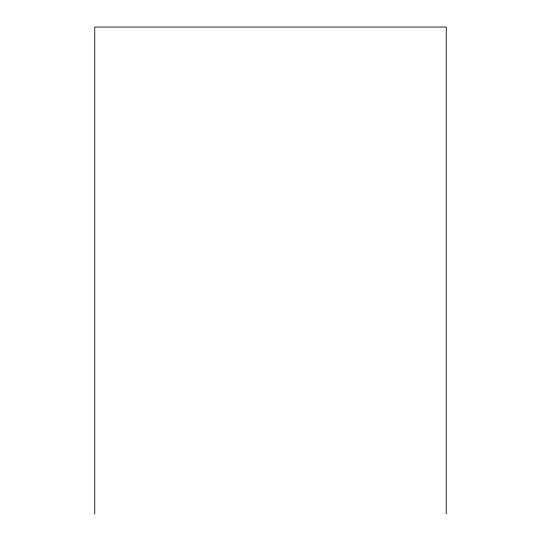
<?xml version="1.0" encoding="UTF-8"?>
<svg xmlns="http://www.w3.org/2000/svg" width="541" height="541" viewBox="0 0 541 541"><rect width="100%" height="100%" fill="white"/><g stroke="black" fill="none" stroke-linecap="round" stroke-linejoin="round"><path stroke-width="0.81" d="M446.244 513.95L446.244 27.05L94.756 27.05L94.756 513.95"/></g></svg>
